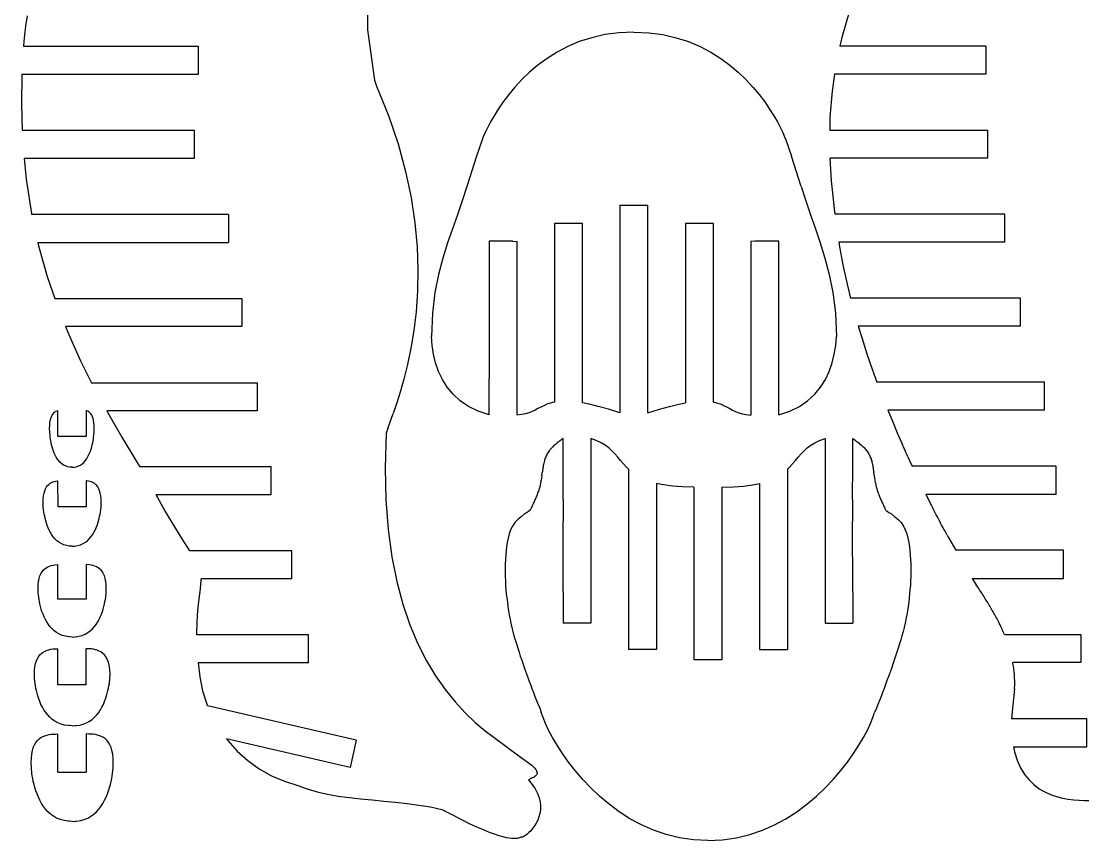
# Model space of a CAD drawing. Header units: inches. Extents: x -115 to 101, y -97 to 101.
# Drawn here: x -114.9 to -0.7, y -97.4 to -9.7 of the extents above; entities that cross this region are included whole.
import ezdxf

# ---------------------------------------------------------------- set-up
doc = ezdxf.new("R2010")
doc.units = ezdxf.units.IN
doc.header["$MEASUREMENT"] = 0

msp = doc.modelspace()

# ---------------------------------------------------------------- linework, layer by layer
for p, q in [((-77.79, -4.71), (-77.86, -10.65)), ((-26.21, -8.53), (-27.09, -11.46)), ((-114.44, -10.28), (-114.56, -11.19)), ((-114.27, -9.16), (-114.44, -10.28)), ((-114.56, -11.19), (-114.63, -11.89)), ((-77.86, -10.65), (-77.1, -16.04)), ((-52.44, -11.17), (-53.85, -11.5)), ((-50.93, -10.97), (-52.44, -11.17)), ((-49.33, -10.9), (-50.93, -10.97)), ((-49.33, -10.9), (-47.73, -10.97)), ((-47.73, -10.97), (-46.23, -11.17)), ((-46.23, -11.17), (-44.81, -11.5)), ((-114.63, -11.89), (-114.67, -12.41)), ((-114.67, -12.41), (-95.96, -12.41)), ((-95.96, -12.41), (-95.96, -15.42)), ((-56.41, -12.44), (-57.56, -13.04)), ((-55.18, -11.92), (-56.41, -12.44)), ((-53.85, -11.5), (-55.18, -11.92)), ((-44.81, -11.5), (-43.49, -11.92)), ((-43.49, -11.92), (-42.26, -12.44)), ((-42.26, -12.44), (-41.11, -13.04)), ((-27.09, -11.46), (-27.29, -12.4)), ((-25.7, -12.42), (-27.29, -12.4)), ((-11.64, -12.4), (-25.7, -12.42)), ((-11.64, -15.4), (-11.64, -12.4)), ((-57.56, -13.04), (-58.62, -13.71)), ((-41.11, -13.04), (-40.04, -13.71)), ((-59.6, -14.43), (-60.5, -15.19)), ((-58.62, -13.71), (-59.6, -14.43)), ((-40.04, -13.71), (-39.07, -14.43)), ((-39.07, -14.43), (-38.17, -15.19)), ((-114.83, -15.42), (-114.89, -18.62)), ((-95.96, -15.42), (-114.83, -15.42)), ((-61.32, -15.98), (-62.06, -16.78)), ((-60.5, -15.19), (-61.32, -15.98)), ((-38.17, -15.19), (-37.35, -15.98)), ((-37.35, -15.98), (-36.6, -16.78)), ((-27.87, -15.4), (-28.13, -17.21)), ((-11.64, -15.4), (-27.87, -15.4)), ((-77.1, -16.04), (-76.87, -16.7)), ((-76.87, -16.7), (-75.6, -19.84)), ((-62.06, -16.78), (-62.73, -17.58)), ((-36.6, -16.78), (-35.94, -17.58)), ((-62.73, -17.58), (-63.32, -18.37)), ((-35.94, -17.58), (-35.34, -18.37)), ((-28.13, -17.21), (-28.35, -19.99)), ((-114.89, -18.62), (-114.79, -21.41)), ((-63.85, -19.13), (-64.3, -19.85)), ((-63.32, -18.37), (-63.85, -19.13)), ((-35.34, -18.37), (-34.82, -19.13)), ((-34.82, -19.13), (-34.37, -19.85)), ((-75.6, -19.84), (-74.57, -22.87)), ((-64.69, -20.52), (-65.01, -21.13)), ((-64.3, -19.85), (-64.69, -20.52)), ((-34.37, -19.85), (-33.98, -20.52)), ((-33.98, -20.52), (-33.66, -21.13)), ((-28.35, -19.99), (-28.38, -21.39)), ((-114.79, -21.41), (-96.39, -21.41)), ((-96.39, -21.41), (-96.39, -24.42)), ((-65.26, -21.65), (-65.46, -22.09)), ((-65.01, -21.13), (-65.26, -21.65)), ((-33.66, -21.13), (-33.4, -21.65)), ((-33.4, -21.65), (-33.21, -22.09)), ((-28.38, -21.39), (-11.47, -21.39)), ((-11.47, -24.39), (-11.47, -21.39)), ((-65.59, -22.42), (-66.19, -24.17)), ((-65.46, -22.09), (-65.59, -22.42)), ((-33.21, -22.09), (-33.07, -22.42)), ((-33.07, -22.42), (-32.48, -24.17)), ((-74.57, -22.87), (-73.77, -25.8)), ((-114.58, -24.42), (-114.37, -26.63)), ((-96.39, -24.42), (-114.58, -24.42)), ((-66.19, -24.17), (-67.22, -27.43)), ((-31.44, -27.43), (-32.48, -24.17)), ((-28.35, -24.39), (-28.21, -26.8)), ((-11.47, -24.39), (-28.35, -24.39)), ((-73.77, -25.8), (-73.18, -28.61)), ((-114.37, -26.63), (-113.8, -30.3)), ((-28.21, -26.8), (-28.12, -27.79)), ((-67.22, -27.43), (-67.72, -28.96)), ((-31.44, -27.43), (-30.94, -28.96)), ((-28.12, -27.79), (-27.85, -30.14)), ((-73.18, -28.61), (-72.78, -31.31)), ((-67.72, -28.96), (-68.23, -30.45)), ((-50.84, -29.41), (-47.83, -29.41)), ((-50.84, -29.41), (-50.84, -51.64)), ((-47.83, -51.64), (-47.83, -29.41)), ((-30.94, -28.96), (-30.43, -30.45)), ((-113.8, -30.3), (-113.77, -30.42)), ((-92.71, -30.42), (-113.77, -30.42)), ((-92.71, -30.42), (-92.71, -33.42)), ((-68.23, -30.45), (-68.75, -31.94)), ((-30.43, -30.45), (-29.91, -31.94)), ((-27.85, -30.14), (-27.81, -30.39)), ((-9.64, -30.39), (-27.81, -30.39)), ((-9.64, -33.38), (-9.64, -30.39)), ((-72.78, -31.31), (-72.54, -33.89)), ((-68.75, -31.94), (-69.27, -33.46)), ((-57.84, -31.38), (-57.84, -50.49)), ((-54.84, -31.38), (-57.84, -31.38)), ((-54.84, -50.58), (-54.84, -31.38)), ((-43.83, -31.38), (-43.83, -50.58)), ((-40.83, -31.38), (-43.83, -31.38)), ((-40.83, -50.49), (-40.83, -31.38)), ((-29.91, -31.94), (-29.39, -33.46)), ((-113.12, -33.42), (-113.05, -33.77)), ((-113.12, -33.42), (-92.71, -33.42)), ((-113.05, -33.77), (-112.13, -37.06)), ((-72.54, -33.89), (-72.46, -36.33)), ((-69.27, -33.46), (-69.78, -35.08)), ((-64.84, -33.29), (-64.84, -47.99)), ((-62.28, -33.29), (-64.84, -33.29)), ((-62.28, -33.29), (-61.84, -33.3)), ((-61.84, -51.88), (-61.84, -33.3)), ((-36.39, -33.29), (-36.83, -33.3)), ((-36.83, -33.3), (-36.83, -51.88)), ((-33.83, -33.29), (-36.39, -33.29)), ((-33.83, -47.99), (-33.83, -33.29)), ((-29.39, -33.46), (-28.89, -35.08)), ((-27.4, -33.38), (-27.36, -33.65)), ((-9.64, -33.38), (-27.4, -33.38)), ((-27.36, -33.65), (-26.96, -35.8)), ((-69.78, -35.08), (-70.24, -36.83)), ((-28.89, -35.08), (-28.43, -36.83)), ((-72.46, -36.33), (-72.5, -38.64)), ((-26.96, -35.8), (-26.51, -37.87)), ((-112.13, -37.06), (-111.32, -39.42)), ((-70.24, -36.83), (-70.63, -38.78)), ((-28.43, -36.83), (-28.04, -38.78)), ((-72.5, -38.64), (-72.65, -40.82)), ((-70.63, -38.78), (-70.89, -40.98)), ((-28.04, -38.78), (-27.77, -40.98)), ((-26.51, -37.87), (-26.14, -39.38)), ((-111.32, -39.42), (-91.3, -39.42)), ((-91.3, -39.42), (-91.3, -42.42)), ((-7.95, -39.38), (-26.14, -39.38)), ((-7.95, -42.38), (-7.95, -39.38)), ((-72.65, -40.82), (-72.89, -42.85)), ((-70.89, -40.98), (-71, -43.49)), ((-27.77, -40.98), (-27.67, -43.49)), ((-110.17, -42.42), (-109.86, -43.18)), ((-91.3, -42.42), (-110.17, -42.42)), ((-109.86, -43.18), (-108.55, -46.07)), ((-72.89, -42.85), (-73.2, -44.73)), ((-25.33, -42.38), (-24.96, -43.6)), ((-7.95, -42.38), (-25.33, -42.38)), ((-70.92, -44.43), (-71, -43.49)), ((-70.78, -45.38), (-70.92, -44.43)), ((-27.89, -45.38), (-27.74, -44.43)), ((-27.74, -44.43), (-27.67, -43.49)), ((-24.96, -43.6), (-24.41, -45.33)), ((-73.2, -44.73), (-73.56, -46.46)), ((-70.55, -46.31), (-70.78, -45.38)), ((-28.11, -46.31), (-27.89, -45.38)), ((-24.41, -45.33), (-23.84, -46.98)), ((-108.55, -46.07), (-107.37, -48.42)), ((-73.56, -46.46), (-73.95, -48.03)), ((-70.24, -47.22), (-70.55, -46.31)), ((-28.43, -47.22), (-28.11, -46.31)), ((-69.83, -48.08), (-70.24, -47.22)), ((-28.84, -48.08), (-28.43, -47.22)), ((-23.84, -46.98), (-23.34, -48.37)), ((-107.37, -48.42), (-89.64, -48.42)), ((-89.64, -48.42), (-89.64, -51.42)), ((-73.95, -48.03), (-74.35, -49.44)), ((-69.31, -48.9), (-69.83, -48.08)), ((-68.68, -49.66), (-69.31, -48.9)), ((-64.83, -50.28), (-64.84, -47.99)), ((-33.83, -50.28), (-33.83, -47.99)), ((-29.98, -49.66), (-29.35, -48.9)), ((-29.35, -48.9), (-28.84, -48.08)), ((-5.41, -48.37), (-23.34, -48.37)), ((-5.41, -51.37), (-5.41, -48.37)), ((-74.35, -49.44), (-74.75, -50.67)), ((-67.93, -50.35), (-68.68, -49.66)), ((-30.74, -50.35), (-29.98, -49.66)), ((-111.06, -51.42), (-110.97, -51.38)), ((-110.97, -54.19), (-110.97, -51.38)), ((-107.88, -51.42), (-107.96, -51.39)), ((-107.96, -51.39), (-107.96, -54.19)), ((-74.75, -50.67), (-75.11, -51.73)), ((-67.04, -50.95), (-67.93, -50.35)), ((-66.01, -51.45), (-67.04, -50.95)), ((-64.83, -51.85), (-64.83, -50.28)), ((-59.9, -51.35), (-60.22, -51.49)), ((-59.6, -51.19), (-59.9, -51.35)), ((-59.29, -51.03), (-59.6, -51.19)), ((-58.99, -50.88), (-59.29, -51.03)), ((-58.66, -50.73), (-58.99, -50.88)), ((-58.31, -50.61), (-58.66, -50.73)), ((-57.91, -50.51), (-58.31, -50.61)), ((-57.84, -50.49), (-57.91, -50.51)), ((-54.12, -50.72), (-54.84, -50.58)), ((-53.16, -50.95), (-54.12, -50.72)), ((-52.07, -51.26), (-53.16, -50.95)), ((-50.84, -51.64), (-52.07, -51.26)), ((-47.83, -51.64), (-46.6, -51.26)), ((-46.6, -51.26), (-45.51, -50.95)), ((-45.51, -50.95), (-44.54, -50.72)), ((-44.54, -50.72), (-43.83, -50.58)), ((-40.83, -50.49), (-40.75, -50.51)), ((-40.75, -50.51), (-40.36, -50.61)), ((-40.36, -50.61), (-40.01, -50.73)), ((-40.01, -50.73), (-39.68, -50.88)), ((-39.68, -50.88), (-39.37, -51.03)), ((-39.37, -51.03), (-39.07, -51.19)), ((-39.07, -51.19), (-38.77, -51.35)), ((-38.77, -51.35), (-38.45, -51.49)), ((-33.83, -51.85), (-33.83, -50.28)), ((-32.65, -51.45), (-31.62, -50.95)), ((-31.62, -50.95), (-30.74, -50.35)), ((-5.41, -51.37), (-22.17, -51.36)), ((-22.17, -51.36), (-21.64, -52.61)), ((-111.83, -52.72), (-111.79, -52.47)), ((-111.79, -52.47), (-111.74, -52.25)), ((-111.74, -52.25), (-111.67, -52.06)), ((-111.67, -52.06), (-111.59, -51.9)), ((-111.59, -51.9), (-111.5, -51.76)), ((-111.5, -51.76), (-111.4, -51.65)), ((-111.4, -51.65), (-111.3, -51.55)), ((-111.3, -51.55), (-111.18, -51.47)), ((-111.18, -51.47), (-111.06, -51.42)), ((-107.76, -51.47), (-107.88, -51.42)), ((-107.65, -51.55), (-107.76, -51.47)), ((-107.55, -51.65), (-107.65, -51.55)), ((-107.45, -51.76), (-107.55, -51.65)), ((-107.36, -51.9), (-107.45, -51.76)), ((-107.28, -52.06), (-107.36, -51.9)), ((-107.21, -52.25), (-107.28, -52.06)), ((-107.16, -52.47), (-107.21, -52.25)), ((-107.12, -52.72), (-107.16, -52.47)), ((-105.75, -51.42), (-105.67, -51.57)), ((-89.64, -51.42), (-105.75, -51.42)), ((-105.67, -51.57), (-104.13, -54.24)), ((-75.68, -53.31), (-75.11, -51.73)), ((-64.83, -51.85), (-66.01, -51.45)), ((-61.36, -51.83), (-61.84, -51.88)), ((-60.94, -51.74), (-61.36, -51.83)), ((-60.56, -51.63), (-60.94, -51.74)), ((-60.22, -51.49), (-60.56, -51.63)), ((-38.45, -51.49), (-38.11, -51.63)), ((-38.11, -51.63), (-37.73, -51.74)), ((-37.73, -51.74), (-37.31, -51.83)), ((-37.31, -51.83), (-36.83, -51.88)), ((-33.83, -51.85), (-32.65, -51.45)), ((-111.86, -53.33), (-111.85, -53.01)), ((-111.85, -53.68), (-111.86, -53.33)), ((-111.85, -53.01), (-111.83, -52.72)), ((-107.09, -53.01), (-107.12, -52.72)), ((-107.08, -53.33), (-107.09, -53.01)), ((-107.09, -53.68), (-107.08, -53.33)), ((-75.68, -53.31), (-75.85, -53.81)), ((-21.64, -52.61), (-21.15, -53.77)), ((-111.82, -54.08), (-111.85, -53.68)), ((-111.8, -54.26), (-111.82, -54.08)), ((-111.77, -54.45), (-111.8, -54.26)), ((-111.74, -54.65), (-111.77, -54.45)), ((-111.7, -54.86), (-111.74, -54.65)), ((-107.96, -54.19), (-110.97, -54.19)), ((-107.25, -54.86), (-107.21, -54.65)), ((-107.21, -54.65), (-107.17, -54.45)), ((-107.17, -54.45), (-107.15, -54.26)), ((-107.15, -54.26), (-107.12, -54.08)), ((-107.12, -54.08), (-107.09, -53.68)), ((-104.13, -54.24), (-102.55, -56.87)), ((-75.85, -53.81), (-75.96, -57.53)), ((-57.44, -54.79), (-57.54, -54.87)), ((-57.34, -54.71), (-57.44, -54.79)), ((-57.23, -54.63), (-57.34, -54.71)), ((-57.13, -54.55), (-57.23, -54.63)), ((-57.02, -54.48), (-57.13, -54.55)), ((-56.92, -54.4), (-57.02, -54.48)), ((-56.9, -58.15), (-56.92, -54.4)), ((-53.93, -54.4), (-53.93, -74.16)), ((-53.36, -54.6), (-53.93, -54.4)), ((-52.85, -54.84), (-53.36, -54.6)), ((-29.96, -54.84), (-29.46, -54.6)), ((-29.46, -54.6), (-28.88, -54.4)), ((-28.88, -54.4), (-28.88, -74.16)), ((-25.92, -58.15), (-25.89, -54.4)), ((-25.89, -54.4), (-25.79, -54.48)), ((-25.79, -54.48), (-25.68, -54.55)), ((-25.68, -54.55), (-25.58, -54.63)), ((-25.58, -54.63), (-25.48, -54.71)), ((-25.48, -54.71), (-25.38, -54.79)), ((-25.38, -54.79), (-25.27, -54.87)), ((-21.15, -53.77), (-20.69, -54.81)), ((-20.67, -54.85), (-20.69, -54.81)), ((-111.65, -55.08), (-111.7, -54.86)), ((-111.59, -55.3), (-111.65, -55.08)), ((-111.52, -55.53), (-111.59, -55.3)), ((-111.45, -55.75), (-111.52, -55.53)), ((-111.36, -55.98), (-111.45, -55.75)), ((-107.59, -55.98), (-107.5, -55.75)), ((-107.5, -55.75), (-107.42, -55.53)), ((-107.42, -55.53), (-107.36, -55.3)), ((-107.36, -55.3), (-107.3, -55.08)), ((-107.3, -55.08), (-107.25, -54.86)), ((-58.55, -55.93), (-58.61, -56.03)), ((-58.49, -55.83), (-58.55, -55.93)), ((-58.42, -55.73), (-58.49, -55.83)), ((-58.35, -55.63), (-58.42, -55.73)), ((-58.27, -55.54), (-58.35, -55.63)), ((-58.19, -55.45), (-58.27, -55.54)), ((-58.1, -55.36), (-58.19, -55.45)), ((-58.02, -55.28), (-58.1, -55.36)), ((-57.93, -55.19), (-58.02, -55.28)), ((-57.83, -55.11), (-57.93, -55.19)), ((-57.74, -55.03), (-57.83, -55.11)), ((-57.64, -54.95), (-57.74, -55.03)), ((-57.54, -54.87), (-57.64, -54.95)), ((-52.42, -55.11), (-52.85, -54.84)), ((-52.03, -55.4), (-52.42, -55.11)), ((-51.69, -55.72), (-52.03, -55.4)), ((-51.37, -56.05), (-51.69, -55.72)), ((-31.44, -56.05), (-31.12, -55.72)), ((-31.12, -55.72), (-30.78, -55.4)), ((-30.78, -55.4), (-30.4, -55.11)), ((-30.4, -55.11), (-29.96, -54.84)), ((-25.27, -54.87), (-25.18, -54.95)), ((-25.18, -54.95), (-25.08, -55.03)), ((-25.08, -55.03), (-24.98, -55.11)), ((-24.98, -55.11), (-24.89, -55.19)), ((-24.89, -55.19), (-24.8, -55.28)), ((-24.8, -55.28), (-24.71, -55.36)), ((-24.71, -55.36), (-24.63, -55.45)), ((-24.63, -55.45), (-24.55, -55.54)), ((-24.55, -55.54), (-24.47, -55.63)), ((-24.47, -55.63), (-24.39, -55.73)), ((-24.39, -55.73), (-24.33, -55.83)), ((-24.33, -55.83), (-24.26, -55.93)), ((-24.26, -55.93), (-24.2, -56.03)), ((-20.62, -54.97), (-20.67, -54.85)), ((-20.57, -55.08), (-20.62, -54.97)), ((-20.52, -55.2), (-20.57, -55.08)), ((-20.47, -55.31), (-20.52, -55.2)), ((-20.42, -55.43), (-20.47, -55.31)), ((-20.37, -55.54), (-20.42, -55.43)), ((-20.32, -55.65), (-20.37, -55.54)), ((-20.27, -55.74), (-20.32, -55.65)), ((-20.27, -55.77), (-20.27, -55.74)), ((-20.22, -55.88), (-20.27, -55.77)), ((-20.12, -56.11), (-20.22, -55.88)), ((-111.26, -56.19), (-111.36, -55.98)), ((-111.15, -56.4), (-111.26, -56.19)), ((-111.02, -56.6), (-111.15, -56.4)), ((-110.89, -56.78), (-111.02, -56.6)), ((-110.73, -56.95), (-110.89, -56.78)), ((-110.56, -57.1), (-110.73, -56.95)), ((-110.38, -57.23), (-110.56, -57.1)), ((-108.57, -57.23), (-108.38, -57.1)), ((-108.38, -57.1), (-108.21, -56.95)), ((-108.21, -56.95), (-108.06, -56.78)), ((-108.06, -56.78), (-107.92, -56.6)), ((-107.92, -56.6), (-107.8, -56.4)), ((-107.8, -56.4), (-107.69, -56.19)), ((-107.69, -56.19), (-107.59, -55.98)), ((-102.55, -56.87), (-102.22, -57.42)), ((-58.98, -57.04), (-59.01, -57.16)), ((-58.95, -56.92), (-58.98, -57.04)), ((-58.92, -56.8), (-58.95, -56.92)), ((-58.89, -56.69), (-58.92, -56.8)), ((-58.85, -56.57), (-58.89, -56.69)), ((-58.81, -56.46), (-58.85, -56.57)), ((-58.77, -56.35), (-58.81, -56.46)), ((-58.72, -56.24), (-58.77, -56.35)), ((-58.67, -56.13), (-58.72, -56.24)), ((-58.61, -56.03), (-58.67, -56.13)), ((-51.07, -56.4), (-51.37, -56.05)), ((-50.77, -56.75), (-51.07, -56.4)), ((-50.46, -57.11), (-50.77, -56.75)), ((-50.13, -57.46), (-50.46, -57.11)), ((-32.68, -57.46), (-32.35, -57.11)), ((-32.35, -57.11), (-32.04, -56.75)), ((-32.04, -56.75), (-31.74, -56.4)), ((-31.74, -56.4), (-31.44, -56.05)), ((-24.2, -56.03), (-24.15, -56.13)), ((-24.15, -56.13), (-24.09, -56.24)), ((-24.09, -56.24), (-24.05, -56.35)), ((-24.05, -56.35), (-24, -56.46)), ((-24, -56.46), (-23.96, -56.57)), ((-23.96, -56.57), (-23.93, -56.69)), ((-23.93, -56.69), (-23.89, -56.8)), ((-23.89, -56.8), (-23.86, -56.92)), ((-23.86, -56.92), (-23.83, -57.04)), ((-23.83, -57.04), (-23.81, -57.16)), ((-20.01, -56.34), (-20.12, -56.11)), ((-20.01, -56.34), (-19.86, -56.68)), ((-19.86, -56.68), (-19.55, -57.37)), ((-110.17, -57.33), (-110.38, -57.23)), ((-109.95, -57.41), (-110.17, -57.33)), ((-109.71, -57.46), (-109.95, -57.41)), ((-109.65, -57.46), (-109.71, -57.46)), ((-109.47, -57.47), (-109.65, -57.46)), ((-109.47, -57.47), (-109.3, -57.46)), ((-109.3, -57.46), (-109.24, -57.46)), ((-109.24, -57.46), (-109, -57.41)), ((-109, -57.41), (-108.77, -57.33)), ((-108.77, -57.33), (-108.57, -57.23)), ((-88.14, -57.42), (-102.22, -57.42)), ((-88.14, -60.42), (-88.14, -57.42)), ((-75.96, -57.53), (-75.88, -60.97)), ((-59.18, -58.3), (-59.15, -58.04)), ((-59.13, -57.91), (-59.15, -58.04)), ((-59.11, -57.79), (-59.13, -57.91)), ((-59.09, -57.66), (-59.11, -57.79)), ((-59.07, -57.54), (-59.09, -57.66)), ((-59.05, -57.41), (-59.07, -57.54)), ((-59.03, -57.29), (-59.05, -57.41)), ((-59.01, -57.16), (-59.03, -57.29)), ((-56.89, -59.93), (-56.9, -58.15)), ((-49.91, -57.67), (-50.13, -57.46)), ((-49.91, -57.67), (-49.91, -76.96)), ((-32.91, -57.67), (-32.68, -57.46)), ((-32.91, -57.67), (-32.91, -76.96)), ((-25.93, -59.93), (-25.92, -58.15)), ((-23.81, -57.16), (-23.78, -57.29)), ((-23.78, -57.29), (-23.76, -57.41)), ((-23.76, -57.41), (-23.74, -57.54)), ((-23.74, -57.54), (-23.72, -57.66)), ((-23.72, -57.66), (-23.7, -57.79)), ((-23.7, -57.79), (-23.68, -57.91)), ((-23.68, -57.91), (-23.67, -58.04)), ((-23.63, -58.3), (-23.67, -58.04)), ((-4.15, -57.37), (-19.55, -57.37)), ((-4.15, -60.36), (-4.15, -57.37)), ((-112.08, -59.43), (-111.96, -59.3)), ((-111.96, -59.3), (-111.82, -59.19)), ((-111.82, -59.19), (-111.67, -59.1)), ((-111.67, -59.1), (-111.52, -59.03)), ((-111.52, -59.03), (-111.36, -58.98)), ((-111.36, -58.98), (-111.2, -58.95)), ((-111.2, -58.95), (-111.03, -58.92)), ((-111.03, -58.92), (-110.97, -58.91)), ((-110.95, -61.69), (-110.97, -58.91)), ((-107.97, -58.91), (-107.97, -61.69)), ((-107.87, -58.92), (-107.97, -58.91)), ((-107.71, -58.95), (-107.87, -58.92)), ((-107.55, -58.98), (-107.71, -58.95)), ((-107.39, -59.03), (-107.55, -58.98)), ((-107.23, -59.1), (-107.39, -59.03)), ((-107.09, -59.19), (-107.23, -59.1)), ((-106.95, -59.3), (-107.09, -59.19)), ((-106.82, -59.43), (-106.95, -59.3)), ((-59.35, -59.3), (-59.38, -59.43)), ((-59.33, -59.18), (-59.35, -59.3)), ((-59.3, -59.06), (-59.33, -59.18)), ((-59.28, -58.93), (-59.3, -59.06)), ((-59.26, -58.8), (-59.28, -58.93)), ((-59.24, -58.68), (-59.26, -58.8)), ((-59.22, -58.55), (-59.24, -58.68)), ((-59.2, -58.42), (-59.22, -58.55)), ((-59.18, -58.3), (-59.2, -58.42)), ((-46.79, -59.25), (-46.91, -59.21)), ((-46.91, -59.21), (-46.91, -76.96)), ((-46.17, -59.36), (-46.79, -59.25)), ((-45.22, -59.5), (-46.17, -59.36)), ((-37.6, -59.5), (-36.64, -59.36)), ((-36.64, -59.36), (-36.03, -59.25)), ((-36.03, -59.25), (-35.91, -59.21)), ((-35.91, -59.21), (-35.91, -76.96)), ((-23.63, -58.3), (-23.61, -58.42)), ((-23.61, -58.42), (-23.6, -58.55)), ((-23.6, -58.55), (-23.58, -58.68)), ((-23.58, -58.68), (-23.56, -58.8)), ((-23.56, -58.8), (-23.54, -58.93)), ((-23.54, -58.93), (-23.51, -59.06)), ((-23.51, -59.06), (-23.49, -59.18)), ((-23.49, -59.18), (-23.46, -59.3)), ((-23.46, -59.3), (-23.43, -59.43)), ((-112.55, -60.84), (-112.51, -60.52)), ((-112.51, -60.52), (-112.46, -60.24)), ((-112.46, -60.24), (-112.39, -59.99)), ((-112.39, -59.99), (-112.3, -59.77)), ((-112.3, -59.77), (-112.2, -59.58)), ((-112.2, -59.58), (-112.08, -59.43)), ((-106.71, -59.58), (-106.82, -59.43)), ((-106.6, -59.77), (-106.71, -59.58)), ((-106.52, -59.99), (-106.6, -59.77)), ((-106.45, -60.24), (-106.52, -59.99)), ((-106.39, -60.52), (-106.45, -60.24)), ((-106.36, -60.84), (-106.39, -60.52)), ((-99.52, -62.09), (-100.46, -60.42)), ((-88.14, -60.42), (-100.46, -60.42)), ((-59.73, -60.49), (-59.77, -60.61)), ((-59.68, -60.38), (-59.73, -60.49)), ((-59.64, -60.26), (-59.68, -60.38)), ((-59.6, -60.15), (-59.64, -60.26)), ((-59.56, -60.03), (-59.6, -60.15)), ((-59.52, -59.91), (-59.56, -60.03)), ((-59.48, -59.79), (-59.52, -59.91)), ((-59.45, -59.67), (-59.48, -59.79)), ((-59.41, -59.55), (-59.45, -59.67)), ((-59.38, -59.43), (-59.41, -59.55)), ((-56.89, -60.92), (-56.89, -59.93)), ((-44.14, -59.58), (-45.22, -59.5)), ((-42.91, -59.61), (-44.14, -59.58)), ((-42.91, -59.61), (-42.91, -78.08)), ((-39.91, -59.61), (-38.68, -59.58)), ((-39.91, -59.61), (-39.91, -78.08)), ((-38.68, -59.58), (-37.6, -59.5)), ((-25.93, -60.92), (-25.93, -59.93)), ((-23.43, -59.43), (-23.4, -59.55)), ((-23.4, -59.55), (-23.37, -59.67)), ((-23.37, -59.67), (-23.33, -59.79)), ((-23.33, -59.79), (-23.3, -59.91)), ((-23.3, -59.91), (-23.26, -60.03)), ((-23.26, -60.03), (-23.22, -60.15)), ((-23.22, -60.15), (-23.18, -60.26)), ((-23.18, -60.26), (-23.13, -60.38)), ((-23.13, -60.38), (-23.09, -60.49)), ((-23.09, -60.49), (-23.04, -60.61)), ((-18.11, -60.36), (-4.15, -60.36)), ((-18.11, -60.36), (-17.78, -61.03)), ((-112.56, -61.21), (-112.55, -60.84)), ((-112.54, -61.61), (-112.56, -61.21)), ((-112.51, -62.06), (-112.54, -61.61)), ((-106.4, -62.06), (-106.36, -61.61)), ((-106.35, -61.21), (-106.36, -60.84)), ((-106.36, -61.61), (-106.35, -61.21)), ((-75.88, -60.97), (-75.64, -64.13)), ((-60.22, -61.63), (-60.28, -61.74)), ((-60.17, -61.52), (-60.22, -61.63)), ((-60.12, -61.4), (-60.17, -61.52)), ((-60.07, -61.29), (-60.12, -61.4)), ((-60.02, -61.18), (-60.07, -61.29)), ((-59.97, -61.07), (-60.02, -61.18)), ((-59.92, -60.95), (-59.97, -61.07)), ((-59.87, -60.84), (-59.92, -60.95)), ((-59.82, -60.72), (-59.87, -60.84)), ((-59.77, -60.61), (-59.82, -60.72)), ((-56.89, -60.92), (-56.89, -61.51)), ((-56.89, -61.51), (-56.89, -63.29)), ((-25.93, -60.92), (-25.93, -61.51)), ((-25.93, -61.51), (-25.93, -63.29)), ((-23.04, -60.61), (-23, -60.72)), ((-23, -60.72), (-22.95, -60.84)), ((-22.95, -60.84), (-22.9, -60.95)), ((-22.9, -60.95), (-22.85, -61.07)), ((-22.85, -61.07), (-22.8, -61.18)), ((-22.8, -61.18), (-22.75, -61.29)), ((-22.75, -61.29), (-22.69, -61.4)), ((-22.69, -61.4), (-22.64, -61.52)), ((-22.64, -61.52), (-22.59, -61.63)), ((-22.59, -61.63), (-22.54, -61.74)), ((-17.78, -61.03), (-17.49, -61.58)), ((-17.49, -61.58), (-17.32, -61.91)), ((-112.47, -62.26), (-112.51, -62.06)), ((-112.44, -62.48), (-112.47, -62.26)), ((-112.39, -62.71), (-112.44, -62.48)), ((-112.34, -62.95), (-112.39, -62.71)), ((-107.97, -61.69), (-110.95, -61.69)), ((-106.57, -62.95), (-106.51, -62.71)), ((-106.51, -62.71), (-106.47, -62.48)), ((-106.47, -62.48), (-106.43, -62.26)), ((-106.43, -62.26), (-106.4, -62.06)), ((-97.69, -65.13), (-99.52, -62.09)), ((-61.41, -62.76), (-61.76, -63.06)), ((-61.04, -62.47), (-61.41, -62.76)), ((-60.83, -62.36), (-61.04, -62.47)), ((-60.63, -62.22), (-60.83, -62.36)), ((-60.44, -62.08), (-60.63, -62.22)), ((-60.33, -61.85), (-60.44, -62.08)), ((-60.28, -61.74), (-60.33, -61.85)), ((-22.54, -61.74), (-22.48, -61.85)), ((-22.38, -62.08), (-22.48, -61.85)), ((-22.38, -62.08), (-22.19, -62.22)), ((-22.19, -62.22), (-21.98, -62.36)), ((-21.98, -62.36), (-21.78, -62.47)), ((-21.78, -62.47), (-21.41, -62.76)), ((-21.41, -62.76), (-21.06, -63.06)), ((-17.21, -62.13), (-17.32, -61.91)), ((-17.09, -62.34), (-17.21, -62.13)), ((-16.98, -62.56), (-17.09, -62.34)), ((-16.86, -62.78), (-16.98, -62.56)), ((-16.75, -63), (-16.86, -62.78)), ((-112.28, -63.2), (-112.34, -62.95)), ((-112.2, -63.45), (-112.28, -63.2)), ((-112.11, -63.71), (-112.2, -63.45)), ((-112.02, -63.96), (-112.11, -63.71)), ((-106.89, -63.96), (-106.79, -63.71)), ((-106.79, -63.71), (-106.71, -63.45)), ((-106.71, -63.45), (-106.63, -63.2)), ((-106.63, -63.2), (-106.57, -62.95)), ((-62.33, -63.76), (-62.53, -64.17)), ((-62.07, -63.39), (-62.33, -63.76)), ((-61.76, -63.06), (-62.07, -63.39)), ((-56.91, -70.8), (-56.89, -63.29)), ((-25.9, -70.8), (-25.93, -63.29)), ((-21.06, -63.06), (-20.75, -63.39)), ((-20.75, -63.39), (-20.49, -63.76)), ((-20.49, -63.76), (-20.29, -64.17)), ((-16.63, -63.22), (-16.75, -63)), ((-16.51, -63.44), (-16.63, -63.22)), ((-16.4, -63.66), (-16.51, -63.44)), ((-16.28, -63.87), (-16.4, -63.66)), ((-16.16, -64.09), (-16.28, -63.87)), ((-111.9, -64.22), (-112.02, -63.96)), ((-111.77, -64.46), (-111.9, -64.22)), ((-111.63, -64.7), (-111.77, -64.46)), ((-111.47, -64.93), (-111.63, -64.7)), ((-111.29, -65.13), (-111.47, -64.93)), ((-107.62, -65.13), (-107.44, -64.93)), ((-107.44, -64.93), (-107.28, -64.7)), ((-107.28, -64.7), (-107.13, -64.46)), ((-107.13, -64.46), (-107, -64.22)), ((-107, -64.22), (-106.89, -63.96)), ((-75.64, -64.13), (-75.25, -67.04)), ((-62.8, -65.06), (-62.89, -65.52)), ((-62.68, -64.61), (-62.8, -65.06)), ((-62.53, -64.17), (-62.68, -64.61)), ((-20.29, -64.17), (-20.13, -64.61)), ((-20.13, -64.61), (-20.02, -65.06)), ((-20.02, -65.06), (-19.92, -65.52)), ((-16.04, -64.31), (-16.16, -64.09)), ((-15.92, -64.52), (-16.04, -64.31)), ((-15.8, -64.74), (-15.92, -64.52)), ((-15.8, -64.74), (-15.62, -65.06)), ((-15.62, -65.06), (-15.38, -65.5)), ((-111.09, -65.33), (-111.29, -65.13)), ((-110.87, -65.49), (-111.09, -65.33)), ((-110.63, -65.64), (-110.87, -65.49)), ((-110.36, -65.76), (-110.63, -65.64)), ((-110.07, -65.85), (-110.36, -65.76)), ((-109.76, -65.9), (-110.07, -65.85)), ((-109.68, -65.9), (-109.76, -65.9)), ((-109.45, -65.92), (-109.68, -65.9)), ((-109.45, -65.92), (-109.22, -65.9)), ((-109.22, -65.9), (-109.15, -65.9)), ((-109.15, -65.9), (-108.83, -65.85)), ((-108.83, -65.85), (-108.55, -65.76)), ((-108.55, -65.76), (-108.28, -65.64)), ((-108.28, -65.64), (-108.04, -65.49)), ((-108.04, -65.49), (-107.82, -65.33)), ((-107.82, -65.33), (-107.62, -65.13)), ((-96.85, -66.42), (-97.69, -65.13)), ((-62.96, -65.97), (-63.01, -66.42)), ((-62.89, -65.52), (-62.96, -65.97)), ((-19.92, -65.52), (-19.85, -65.97)), ((-19.85, -65.97), (-19.8, -66.42)), ((-15.38, -65.5), (-14.89, -66.36)), ((-95.65, -66.42), (-96.85, -66.42)), ((-85.93, -66.42), (-95.65, -66.42)), ((-85.93, -69.42), (-85.93, -66.42)), ((-75.25, -67.04), (-74.72, -69.71)), ((-63.08, -67.33), (-63.1, -67.79)), ((-63.05, -66.88), (-63.08, -67.33)), ((-63.01, -66.42), (-63.05, -66.88)), ((-19.8, -66.42), (-19.76, -66.88)), ((-19.76, -66.88), (-19.73, -67.33)), ((-19.73, -67.33), (-19.71, -67.79)), ((-3.37, -66.36), (-14.89, -66.36)), ((-3.37, -69.36), (-3.37, -66.36)), ((-112.67, -68.65), (-112.54, -68.48)), ((-112.54, -68.48), (-112.39, -68.33)), ((-112.39, -68.33), (-112.23, -68.22)), ((-112.23, -68.22), (-112.05, -68.12)), ((-112.05, -68.12), (-111.87, -68.05)), ((-111.87, -68.05), (-111.69, -67.99)), ((-111.69, -67.99), (-111.5, -67.95)), ((-111.5, -67.95), (-111.3, -67.92)), ((-111.3, -67.92), (-110.97, -67.89)), ((-110.97, -71.58), (-110.97, -67.89)), ((-107.96, -67.89), (-107.96, -71.58)), ((-107.59, -67.92), (-107.96, -67.89)), ((-107.4, -67.95), (-107.59, -67.92)), ((-107.21, -67.99), (-107.4, -67.95)), ((-107.02, -68.05), (-107.21, -67.99)), ((-106.84, -68.12), (-107.02, -68.05)), ((-106.67, -68.22), (-106.84, -68.12)), ((-106.51, -68.33), (-106.67, -68.22)), ((-106.36, -68.48), (-106.51, -68.33)), ((-106.22, -68.65), (-106.36, -68.48)), ((-63.1, -67.79), (-63.11, -68.25)), ((-63.11, -68.25), (-63.11, -68.71)), ((-19.71, -67.79), (-19.7, -68.25)), ((-19.7, -68.25), (-19.7, -68.71)), ((-113.04, -69.69), (-112.98, -69.37)), ((-112.98, -69.37), (-112.9, -69.1)), ((-112.9, -69.1), (-112.79, -68.86)), ((-112.79, -68.86), (-112.67, -68.65)), ((-106.1, -68.86), (-106.22, -68.65)), ((-106, -69.1), (-106.1, -68.86)), ((-105.91, -69.37), (-106, -69.1)), ((-105.85, -69.69), (-105.91, -69.37)), ((-95.71, -70.48), (-95.64, -69.55)), ((-95.64, -69.55), (-95.65, -69.42)), ((-85.93, -69.42), (-95.65, -69.42)), ((-63.11, -68.71), (-63.1, -69.16)), ((-63.1, -69.16), (-63.09, -69.62)), ((-63.09, -69.62), (-63.06, -70.08)), ((-19.73, -69.62), (-19.75, -70.08)), ((-19.71, -69.16), (-19.73, -69.62)), ((-19.7, -68.71), (-19.71, -69.16)), ((-13.15, -69.36), (-3.37, -69.36)), ((-13.15, -69.36), (-12.7, -70.04)), ((-113.09, -70.44), (-113.08, -70.04)), ((-113.08, -70.89), (-113.09, -70.44)), ((-113.08, -70.04), (-113.04, -69.69)), ((-105.81, -70.04), (-105.85, -69.69)), ((-105.82, -70.89), (-105.8, -70.44)), ((-105.8, -70.44), (-105.81, -70.04)), ((-95.87, -71.54), (-95.71, -70.48)), ((-74.72, -69.71), (-74.07, -72.14)), ((-63.06, -70.08), (-63.03, -70.54)), ((-63.03, -70.54), (-62.99, -71)), ((-56.91, -70.8), (-56.92, -74.16)), ((-25.9, -70.8), (-25.89, -74.16)), ((-19.79, -70.54), (-19.83, -71)), ((-19.75, -70.08), (-19.79, -70.54)), ((-12.52, -70.31), (-12.7, -70.04)), ((-12.43, -70.44), (-12.52, -70.31)), ((-12.34, -70.58), (-12.43, -70.44)), ((-12.25, -70.72), (-12.34, -70.58)), ((-12.16, -70.85), (-12.25, -70.72)), ((-113.03, -71.39), (-113.08, -70.89)), ((-113, -71.61), (-113.03, -71.39)), ((-112.95, -71.84), (-113, -71.61)), ((-112.9, -72.1), (-112.95, -71.84)), ((-107.96, -71.58), (-110.97, -71.58)), ((-105.99, -72.1), (-105.94, -71.84)), ((-105.94, -71.84), (-105.9, -71.61)), ((-105.9, -71.61), (-105.86, -71.39)), ((-105.86, -71.39), (-105.82, -70.89)), ((-96, -72.78), (-95.87, -71.54)), ((-62.99, -71), (-62.94, -71.46)), ((-62.94, -71.46), (-62.88, -71.91)), ((-62.88, -71.91), (-62.82, -72.37)), ((-19.93, -71.91), (-20, -72.37)), ((-19.88, -71.46), (-19.93, -71.91)), ((-19.83, -71), (-19.88, -71.46)), ((-12.08, -70.99), (-12.16, -70.85)), ((-11.99, -71.13), (-12.08, -70.99)), ((-11.9, -71.26), (-11.99, -71.13)), ((-11.81, -71.4), (-11.9, -71.26)), ((-11.73, -71.54), (-11.81, -71.4)), ((-11.64, -71.68), (-11.73, -71.54)), ((-11.56, -71.81), (-11.64, -71.68)), ((-11.47, -71.95), (-11.56, -71.81)), ((-11.39, -72.09), (-11.47, -71.95)), ((-112.84, -72.36), (-112.9, -72.1)), ((-112.76, -72.64), (-112.84, -72.36)), ((-112.68, -72.92), (-112.76, -72.64)), ((-112.57, -73.2), (-112.68, -72.92)), ((-106.32, -73.2), (-106.22, -72.92)), ((-106.22, -72.92), (-106.13, -72.64)), ((-106.13, -72.64), (-106.06, -72.36)), ((-106.06, -72.36), (-105.99, -72.1)), ((-96.07, -74.06), (-96, -72.78)), ((-74.07, -72.14), (-73.31, -74.35)), ((-62.82, -72.37), (-62.75, -72.82)), ((-62.75, -72.82), (-62.67, -73.27)), ((-20.07, -72.82), (-20.14, -73.27)), ((-20, -72.37), (-20.07, -72.82)), ((-11.3, -72.23), (-11.39, -72.09)), ((-11.22, -72.37), (-11.3, -72.23)), ((-11.14, -72.51), (-11.22, -72.37)), ((-11.06, -72.65), (-11.14, -72.51)), ((-10.98, -72.79), (-11.06, -72.65)), ((-10.9, -72.93), (-10.98, -72.79)), ((-10.82, -73.07), (-10.9, -72.93)), ((-10.74, -73.21), (-10.82, -73.07)), ((-112.46, -73.48), (-112.57, -73.2)), ((-112.32, -73.76), (-112.46, -73.48)), ((-112.17, -74.03), (-112.32, -73.76)), ((-112, -74.3), (-112.17, -74.03)), ((-106.89, -74.3), (-106.72, -74.03)), ((-106.72, -74.03), (-106.57, -73.76)), ((-106.57, -73.76), (-106.44, -73.48)), ((-106.44, -73.48), (-106.32, -73.2)), ((-96.12, -75.26), (-96.07, -74.06)), ((-62.67, -73.27), (-62.58, -73.72)), ((-62.58, -73.72), (-62.49, -74.17)), ((-62.49, -74.17), (-62.39, -74.62)), ((-53.93, -74.16), (-56.92, -74.16)), ((-28.88, -74.16), (-25.89, -74.16)), ((-20.32, -74.17), (-20.42, -74.62)), ((-20.23, -73.72), (-20.32, -74.17)), ((-20.14, -73.27), (-20.23, -73.72)), ((-10.66, -73.35), (-10.74, -73.21)), ((-10.59, -73.49), (-10.66, -73.35)), ((-10.51, -73.63), (-10.59, -73.49)), ((-10.44, -73.78), (-10.51, -73.63)), ((-10.36, -73.92), (-10.44, -73.78)), ((-10.29, -74.06), (-10.36, -73.92)), ((-10.22, -74.21), (-10.29, -74.06)), ((-10.15, -74.35), (-10.22, -74.21)), ((-111.81, -74.54), (-112, -74.3)), ((-111.6, -74.77), (-111.81, -74.54)), ((-111.37, -74.98), (-111.6, -74.77)), ((-111.11, -75.17), (-111.37, -74.98)), ((-110.82, -75.33), (-111.11, -75.17)), ((-110.51, -75.46), (-110.82, -75.33)), ((-108.38, -75.46), (-108.07, -75.33)), ((-108.07, -75.33), (-107.79, -75.17)), ((-107.79, -75.17), (-107.53, -74.98)), ((-107.53, -74.98), (-107.29, -74.77)), ((-107.29, -74.77), (-107.08, -74.54)), ((-107.08, -74.54), (-106.89, -74.3)), ((-96.12, -75.4), (-96.12, -75.26)), ((-73.31, -74.35), (-72.46, -76.36)), ((-62.39, -74.62), (-62.28, -75.06)), ((-62.28, -75.06), (-62.17, -75.5)), ((-20.53, -75.06), (-20.65, -75.5)), ((-20.42, -74.62), (-20.53, -75.06)), ((-10.08, -74.5), (-10.15, -74.35)), ((-10.01, -74.64), (-10.08, -74.5)), ((-9.94, -74.79), (-10.01, -74.64)), ((-9.88, -74.93), (-9.94, -74.79)), ((-9.81, -75.08), (-9.88, -74.93)), ((-9.75, -75.23), (-9.81, -75.08)), ((-9.69, -75.38), (-9.75, -75.23)), ((-9.69, -75.38), (-1.49, -75.36)), ((-1.49, -75.36), (-1.49, -78.35)), ((-110.18, -75.56), (-110.51, -75.46)), ((-109.81, -75.62), (-110.18, -75.56)), ((-109.72, -75.62), (-109.81, -75.62)), ((-109.45, -75.64), (-109.72, -75.62)), ((-109.45, -75.64), (-109.18, -75.62)), ((-109.18, -75.62), (-109.09, -75.62)), ((-109.09, -75.62), (-108.72, -75.56)), ((-108.72, -75.56), (-108.38, -75.46)), ((-84.16, -75.4), (-96.12, -75.4)), ((-84.16, -78.4), (-84.16, -75.4)), ((-72.46, -76.36), (-71.54, -78.17)), ((-62.17, -75.5), (-62.04, -75.94)), ((-62.04, -75.94), (-61.91, -76.38)), ((-61.91, -76.38), (-61.77, -76.82)), ((-20.9, -76.38), (-21.04, -76.82)), ((-20.77, -75.94), (-20.9, -76.38)), ((-20.65, -75.5), (-20.77, -75.94)), ((-113.03, -77.7), (-112.88, -77.52)), ((-112.88, -77.52), (-112.71, -77.36)), ((-112.71, -77.36), (-112.53, -77.24)), ((-112.53, -77.24), (-112.34, -77.14)), ((-112.34, -77.14), (-112.14, -77.06)), ((-112.14, -77.06), (-111.93, -77)), ((-111.93, -77), (-111.72, -76.95)), ((-111.72, -76.95), (-111.51, -76.92)), ((-111.51, -76.92), (-111.29, -76.91)), ((-111.29, -76.91), (-110.97, -76.89)), ((-110.97, -80.76), (-110.97, -76.89)), ((-107.6, -76.91), (-107.98, -76.89)), ((-107.98, -76.89), (-107.98, -80.76)), ((-107.39, -76.92), (-107.6, -76.91)), ((-107.17, -76.95), (-107.39, -76.92)), ((-106.96, -77), (-107.17, -76.95)), ((-106.76, -77.06), (-106.96, -77)), ((-106.56, -77.14), (-106.76, -77.06)), ((-106.37, -77.24), (-106.56, -77.14)), ((-106.19, -77.36), (-106.37, -77.24)), ((-106.02, -77.52), (-106.19, -77.36)), ((-105.87, -77.7), (-106.02, -77.52)), ((-61.77, -76.82), (-61.63, -77.26)), ((-61.63, -77.26), (-61.49, -77.69)), ((-46.91, -76.96), (-49.91, -76.96)), ((-35.91, -76.96), (-32.91, -76.96)), ((-21.18, -77.26), (-21.33, -77.69)), ((-21.04, -76.82), (-21.18, -77.26)), ((-113.48, -79.18), (-113.43, -78.8)), ((-113.43, -78.8), (-113.37, -78.47)), ((-113.37, -78.47), (-113.27, -78.18)), ((-113.27, -78.18), (-113.16, -77.92)), ((-113.16, -77.92), (-113.03, -77.7)), ((-105.73, -77.92), (-105.87, -77.7)), ((-105.62, -78.18), (-105.73, -77.92)), ((-105.53, -78.47), (-105.62, -78.18)), ((-105.46, -78.8), (-105.53, -78.47)), ((-105.42, -79.18), (-105.46, -78.8)), ((-95.95, -78.4), (-95.8, -79.9)), ((-84.16, -78.4), (-95.95, -78.4)), ((-71.54, -78.17), (-70.55, -79.8)), ((-61.49, -77.69), (-61.34, -78.12)), ((-61.34, -78.12), (-61.19, -78.56)), ((-61.19, -78.56), (-61.03, -78.99)), ((-39.91, -78.08), (-42.91, -78.08)), ((-21.63, -78.56), (-21.78, -78.99)), ((-21.48, -78.12), (-21.63, -78.56)), ((-21.33, -77.69), (-21.48, -78.12)), ((-8.77, -78.47), (-8.79, -78.35)), ((-1.49, -78.35), (-8.79, -78.35)), ((-8.74, -78.63), (-8.77, -78.47)), ((-8.72, -78.79), (-8.74, -78.63)), ((-8.69, -78.95), (-8.72, -78.79)), ((-113.49, -79.61), (-113.48, -79.18)), ((-113.47, -80.09), (-113.49, -79.61)), ((-105.4, -79.61), (-105.42, -79.18)), ((-105.42, -80.09), (-105.4, -79.61)), ((-95.8, -79.9), (-95.5, -81.38)), ((-70.55, -79.8), (-69.52, -81.26)), ((-61.03, -78.99), (-60.72, -79.85)), ((-60.72, -79.85), (-60.57, -80.28)), ((-22.09, -79.85), (-22.25, -80.28)), ((-21.78, -78.99), (-22.09, -79.85)), ((-8.67, -79.11), (-8.69, -78.95)), ((-8.65, -79.27), (-8.67, -79.11)), ((-8.63, -79.43), (-8.65, -79.27)), ((-8.62, -79.59), (-8.63, -79.43)), ((-8.61, -79.76), (-8.62, -79.59)), ((-8.6, -79.92), (-8.61, -79.76)), ((-8.59, -80.08), (-8.6, -79.92)), ((-113.42, -80.62), (-113.47, -80.09)), ((-113.38, -80.85), (-113.42, -80.62)), ((-113.34, -81.1), (-113.38, -80.85)), ((-107.98, -80.76), (-110.97, -80.76)), ((-105.56, -81.1), (-105.51, -80.85)), ((-105.51, -80.85), (-105.47, -80.62)), ((-105.47, -80.62), (-105.42, -80.09)), ((-60.57, -80.28), (-60.41, -80.71)), ((-60.41, -80.71), (-60.25, -81.14)), ((-22.4, -80.71), (-22.56, -81.14)), ((-22.25, -80.28), (-22.4, -80.71)), ((-8.58, -80.24), (-8.59, -80.08)), ((-8.59, -81.04), (-8.58, -80.88)), ((-8.59, -81.2), (-8.59, -81.04)), ((-8.58, -80.4), (-8.58, -80.24)), ((-8.58, -80.56), (-8.58, -80.4)), ((-8.58, -80.72), (-8.58, -80.56)), ((-8.58, -80.88), (-8.58, -80.72)), ((-113.28, -81.37), (-113.34, -81.1)), ((-113.21, -81.65), (-113.28, -81.37)), ((-113.12, -81.95), (-113.21, -81.65)), ((-113.03, -82.25), (-113.12, -81.95)), ((-105.87, -82.25), (-105.77, -81.95)), ((-105.77, -81.95), (-105.69, -81.65)), ((-105.69, -81.65), (-105.62, -81.37)), ((-105.62, -81.37), (-105.56, -81.1)), ((-95.5, -81.38), (-95.04, -82.82)), ((-69.52, -81.26), (-68.46, -82.57)), ((-60.25, -81.14), (-60.09, -81.57)), ((-60.09, -81.57), (-59.93, -82)), ((-59.93, -82), (-59.76, -82.42)), ((-22.89, -82), (-23.05, -82.42)), ((-22.72, -81.57), (-22.89, -82)), ((-22.56, -81.14), (-22.72, -81.57)), ((-8.59, -81.2), (-8.8, -82.92)), ((-112.91, -82.55), (-113.03, -82.25)), ((-112.79, -82.85), (-112.91, -82.55)), ((-112.64, -83.15), (-112.79, -82.85)), ((-112.47, -83.44), (-112.64, -83.15)), ((-106.42, -83.44), (-106.26, -83.15)), ((-106.26, -83.15), (-106.11, -82.85)), ((-106.11, -82.85), (-105.98, -82.55)), ((-105.98, -82.55), (-105.87, -82.25)), ((-95.04, -82.82), (-94.96, -83)), ((-79.04, -86.67), (-94.96, -83)), ((-68.46, -82.57), (-67.39, -83.74)), ((-59.76, -82.42), (-59.59, -82.85)), ((-59.59, -82.85), (-59.42, -83.27)), ((-59.42, -83.27), (-59.25, -83.7)), ((-23.39, -83.27), (-23.57, -83.7)), ((-23.22, -82.85), (-23.39, -83.27)), ((-23.05, -82.42), (-23.22, -82.85)), ((-8.8, -82.92), (-8.91, -84.38)), ((-112.28, -83.71), (-112.47, -83.44)), ((-112.07, -83.98), (-112.28, -83.71)), ((-111.84, -84.22), (-112.07, -83.98)), ((-111.58, -84.45), (-111.84, -84.22)), ((-111.29, -84.65), (-111.58, -84.45)), ((-107.61, -84.65), (-107.32, -84.45)), ((-107.32, -84.45), (-107.06, -84.22)), ((-107.06, -84.22), (-106.82, -83.98)), ((-106.82, -83.98), (-106.61, -83.71)), ((-106.61, -83.71), (-106.42, -83.44)), ((-67.39, -83.74), (-66.32, -84.77)), ((-59.06, -84.24), (-59.25, -83.7)), ((-58.8, -84.88), (-59.06, -84.24)), ((-24.01, -84.88), (-23.75, -84.24)), ((-23.75, -84.24), (-23.57, -83.7)), ((-0.86, -84.4), (-8.91, -84.38)), ((-0.86, -87.4), (-0.86, -84.4)), ((-110.97, -84.82), (-111.29, -84.65)), ((-110.63, -84.96), (-110.97, -84.82)), ((-110.26, -85.06), (-110.63, -84.96)), ((-109.85, -85.12), (-110.26, -85.06)), ((-109.75, -85.12), (-109.85, -85.12)), ((-109.45, -85.14), (-109.75, -85.12)), ((-109.45, -85.14), (-109.15, -85.12)), ((-109.15, -85.12), (-109.05, -85.12)), ((-109.05, -85.12), (-108.64, -85.06)), ((-108.64, -85.06), (-108.26, -84.96)), ((-108.26, -84.96), (-107.92, -84.82)), ((-107.92, -84.82), (-107.61, -84.65)), ((-66.32, -84.77), (-65.26, -85.69)), ((-58.46, -85.59), (-58.8, -84.88)), ((-58.04, -86.38), (-58.46, -85.59)), ((-24.77, -86.38), (-24.35, -85.59)), ((-24.35, -85.59), (-24.01, -84.88)), ((-113.34, -86.93), (-113.17, -86.72)), ((-113.17, -86.72), (-112.99, -86.55)), ((-112.99, -86.55), (-112.8, -86.4)), ((-112.8, -86.4), (-112.59, -86.29)), ((-112.59, -86.29), (-112.37, -86.2)), ((-112.37, -86.2), (-112.15, -86.13)), ((-112.15, -86.13), (-111.92, -86.08)), ((-111.92, -86.08), (-111.69, -86.05)), ((-111.69, -86.05), (-111.45, -86.03)), ((-111.45, -86.03), (-111.22, -86.02)), ((-111.22, -86.02), (-111, -86.01)), ((-111, -86.01), (-110.97, -86.01)), ((-110.97, -90.12), (-110.97, -86.01)), ((-107.9, -86.01), (-107.96, -86.01)), ((-107.96, -86.01), (-107.96, -90.12)), ((-107.67, -86.02), (-107.9, -86.01)), ((-107.44, -86.03), (-107.67, -86.02)), ((-107.21, -86.05), (-107.44, -86.03)), ((-106.97, -86.08), (-107.21, -86.05)), ((-106.75, -86.13), (-106.97, -86.08)), ((-106.52, -86.2), (-106.75, -86.13)), ((-106.3, -86.29), (-106.52, -86.2)), ((-106.1, -86.4), (-106.3, -86.29)), ((-105.9, -86.55), (-106.1, -86.4)), ((-105.72, -86.72), (-105.9, -86.55)), ((-105.56, -86.93), (-105.72, -86.72)), ((-92.92, -86.55), (-92.79, -86.73)), ((-79.71, -89.6), (-92.92, -86.55)), ((-92.79, -86.73), (-91.78, -87.85)), ((-79.04, -86.67), (-79.71, -89.6)), ((-65.26, -85.69), (-63.2, -87.21)), ((-57.55, -87.22), (-58.04, -86.38)), ((-25.27, -87.22), (-24.77, -86.38)), ((-113.78, -88.18), (-113.71, -87.8)), ((-113.71, -87.8), (-113.61, -87.47)), ((-113.61, -87.47), (-113.48, -87.18)), ((-113.48, -87.18), (-113.34, -86.93)), ((-105.41, -87.18), (-105.56, -86.93)), ((-105.29, -87.47), (-105.41, -87.18)), ((-105.19, -87.8), (-105.29, -87.47)), ((-105.11, -88.18), (-105.19, -87.8)), ((-91.78, -87.85), (-90.66, -88.85)), ((-63.2, -87.21), (-61.51, -88.46)), ((-56.98, -88.1), (-57.55, -87.22)), ((-25.84, -88.1), (-25.27, -87.22)), ((-8.7, -87.4), (-0.86, -87.4)), ((-8.7, -87.4), (-8.6, -87.91)), ((-8.6, -87.91), (-8.32, -88.83)), ((-113.84, -89.1), (-113.82, -88.61)), ((-113.82, -88.61), (-113.78, -88.18)), ((-105.07, -88.61), (-105.11, -88.18)), ((-105.05, -89.1), (-105.07, -88.61)), ((-90.66, -88.85), (-89.43, -89.73)), ((-61.51, -88.46), (-60.77, -88.98)), ((-60.77, -88.98), (-60.5, -89.18)), ((-56.33, -89.02), (-56.98, -88.1)), ((-55.61, -89.94), (-56.33, -89.02)), ((-27.2, -89.94), (-26.48, -89.02)), ((-26.48, -89.02), (-25.84, -88.1)), ((-8.32, -88.83), (-7.96, -89.64)), ((-113.82, -89.64), (-113.84, -89.1)), ((-113.77, -90.24), (-113.82, -89.64)), ((-110.97, -90.12), (-107.96, -90.12)), ((-105.12, -90.24), (-105.07, -89.64)), ((-105.07, -89.64), (-105.05, -89.1)), ((-89.43, -89.73), (-88.12, -90.48)), ((-60.5, -89.18), (-60.27, -89.36)), ((-60.27, -89.36), (-60.09, -89.53)), ((-60.09, -89.53), (-59.94, -89.68)), ((-59.94, -89.68), (-59.83, -89.82)), ((-59.83, -89.82), (-59.76, -89.95)), ((-59.76, -89.95), (-59.71, -90.06)), ((-59.71, -90.06), (-59.69, -90.17)), ((-59.69, -90.17), (-59.7, -90.26)), ((-54.81, -90.87), (-55.61, -89.94)), ((-28, -90.87), (-27.2, -89.94)), ((-7.96, -89.64), (-7.53, -90.34)), ((-113.72, -90.5), (-113.77, -90.24)), ((-113.67, -90.79), (-113.72, -90.5)), ((-113.61, -91.1), (-113.67, -90.79)), ((-113.53, -91.42), (-113.61, -91.1)), ((-105.36, -91.42), (-105.28, -91.1)), ((-105.28, -91.1), (-105.22, -90.79)), ((-105.22, -90.79), (-105.17, -90.5)), ((-105.17, -90.5), (-105.12, -90.24)), ((-88.12, -90.48), (-86.74, -91.08)), ((-86.74, -91.08), (-85.3, -91.53)), ((-60.52, -90.87), (-60.62, -90.92)), ((-60.62, -90.92), (-60.21, -91.42)), ((-60.42, -90.82), (-60.52, -90.87)), ((-60.32, -90.77), (-60.42, -90.82)), ((-60.21, -90.72), (-60.32, -90.77)), ((-60.11, -90.67), (-60.21, -90.72)), ((-60.01, -90.62), (-60.11, -90.67)), ((-59.92, -90.56), (-60.01, -90.62)), ((-59.84, -90.49), (-59.92, -90.56)), ((-59.78, -90.42), (-59.84, -90.49)), ((-59.73, -90.34), (-59.78, -90.42)), ((-59.7, -90.26), (-59.73, -90.34)), ((-53.95, -91.79), (-54.81, -90.87)), ((-28.87, -91.79), (-28, -90.87)), ((-7.53, -90.34), (-7.05, -90.94)), ((-7.05, -90.94), (-6.52, -91.44)), ((-113.44, -91.75), (-113.53, -91.42)), ((-113.34, -92.09), (-113.44, -91.75)), ((-113.21, -92.43), (-113.34, -92.09)), ((-113.07, -92.77), (-113.21, -92.43)), ((-105.82, -92.77), (-105.68, -92.43)), ((-105.68, -92.43), (-105.56, -92.09)), ((-105.56, -92.09), (-105.45, -91.75)), ((-105.45, -91.75), (-105.36, -91.42)), ((-85.3, -91.53), (-84.29, -91.9)), ((-84.29, -91.9), (-83.23, -92.21)), ((-83.23, -92.21), (-82.12, -92.46)), ((-82.12, -92.46), (-80.97, -92.66)), ((-60.21, -91.42), (-59.89, -91.9)), ((-59.89, -91.9), (-59.64, -92.38)), ((-59.64, -92.38), (-59.47, -92.84)), ((-53.01, -92.68), (-53.95, -91.79)), ((-29.81, -92.68), (-28.87, -91.79)), ((-6.52, -91.44), (-5.95, -91.87)), ((-5.95, -91.87), (-5.35, -92.21)), ((-5.35, -92.21), (-4.74, -92.49)), ((-4.74, -92.49), (-4.11, -92.71)), ((-112.91, -93.11), (-113.07, -92.77)), ((-112.73, -93.44), (-112.91, -93.11)), ((-112.53, -93.76), (-112.73, -93.44)), ((-106.37, -93.76), (-106.16, -93.44)), ((-106.16, -93.44), (-105.98, -93.11)), ((-105.98, -93.11), (-105.82, -92.77)), ((-80.97, -92.66), (-79.79, -92.82)), ((-79.79, -92.82), (-78.58, -92.96)), ((-78.58, -92.96), (-77.35, -93.08)), ((-77.35, -93.08), (-76.1, -93.2)), ((-76.1, -93.2), (-74.85, -93.33)), ((-74.85, -93.33), (-73.59, -93.46)), ((-73.59, -93.46), (-72.34, -93.63)), ((-72.34, -93.63), (-71.1, -93.83)), ((-59.47, -92.84), (-59.37, -93.29)), ((-59.37, -93.29), (-59.33, -93.72)), ((-51.99, -93.54), (-53.01, -92.68)), ((-50.91, -94.34), (-51.99, -93.54)), ((-31.91, -94.34), (-30.82, -93.54)), ((-30.82, -93.54), (-29.81, -92.68)), ((-4.11, -92.71), (-3.48, -92.87)), ((-3.48, -92.87), (-2.86, -92.98)), ((-2.86, -92.98), (-2.26, -93.06)), ((-2.26, -93.06), (-1.68, -93.11)), ((-1.68, -93.11), (-1.14, -93.13)), ((-1.14, -93.13), (-0.65, -93.14)), ((-112.3, -94.06), (-112.53, -93.76)), ((-112.04, -94.33), (-112.3, -94.06)), ((-111.76, -94.59), (-112.04, -94.33)), ((-111.45, -94.81), (-111.76, -94.59)), ((-107.44, -94.81), (-107.13, -94.59)), ((-107.13, -94.59), (-106.85, -94.33)), ((-106.85, -94.33), (-106.59, -94.06)), ((-106.59, -94.06), (-106.37, -93.76)), ((-71.1, -93.83), (-69.88, -94.08)), ((-69.88, -94.08), (-68.81, -94.65)), ((-68.81, -94.65), (-67.84, -95.15)), ((-59.4, -94.52), (-59.5, -94.89)), ((-59.34, -94.13), (-59.4, -94.52)), ((-59.33, -93.72), (-59.34, -94.13)), ((-49.76, -95.08), (-50.91, -94.34)), ((-33.06, -95.08), (-31.91, -94.34)), ((-111.11, -95.01), (-111.45, -94.81)), ((-110.73, -95.17), (-111.11, -95.01)), ((-110.32, -95.28), (-110.73, -95.17)), ((-109.88, -95.36), (-110.32, -95.28)), ((-109.77, -95.36), (-109.88, -95.36)), ((-109.45, -95.38), (-109.77, -95.36)), ((-109.45, -95.38), (-109.12, -95.36)), ((-109.12, -95.36), (-109.01, -95.36)), ((-109.01, -95.36), (-108.57, -95.28)), ((-108.57, -95.28), (-108.16, -95.17)), ((-108.16, -95.17), (-107.79, -95.01)), ((-107.79, -95.01), (-107.44, -94.81)), ((-67.84, -95.15), (-66.96, -95.58)), ((-66.96, -95.58), (-66.17, -95.94)), ((-66.17, -95.94), (-65.47, -96.25)), ((-59.97, -95.86), (-60.17, -96.13)), ((-59.79, -95.56), (-59.97, -95.86)), ((-59.63, -95.24), (-59.79, -95.56)), ((-59.5, -94.89), (-59.63, -95.24)), ((-48.53, -95.75), (-49.76, -95.08)), ((-47.24, -96.32), (-48.53, -95.75)), ((-35.57, -96.32), (-34.28, -95.75)), ((-34.28, -95.75), (-33.06, -95.08)), ((-65.47, -96.25), (-64.84, -96.51)), ((-64.84, -96.51), (-64.28, -96.71)), ((-64.28, -96.71), (-63.79, -96.87)), ((-63.79, -96.87), (-63.36, -96.99)), ((-63.36, -96.99), (-62.99, -97.08)), ((-62.99, -97.08), (-62.68, -97.14)), ((-61.55, -97.1), (-61.45, -97.07)), ((-61.37, -97.07), (-61.45, -97.07)), ((-61.26, -97.05), (-61.37, -97.07)), ((-61.12, -96.98), (-61.26, -97.05)), ((-60.95, -96.88), (-61.12, -96.98)), ((-60.77, -96.75), (-60.95, -96.88)), ((-60.57, -96.57), (-60.77, -96.75)), ((-60.37, -96.37), (-60.57, -96.57)), ((-60.17, -96.13), (-60.37, -96.37)), ((-45.88, -96.79), (-47.24, -96.32)), ((-44.46, -97.14), (-45.88, -96.79)), ((-38.36, -97.14), (-36.93, -96.79)), ((-36.93, -96.79), (-35.57, -96.32)), ((-62.68, -97.14), (-62.4, -97.17)), ((-62.4, -97.17), (-62.17, -97.18)), ((-62.17, -97.18), (-61.98, -97.17)), ((-61.98, -97.17), (-61.81, -97.15)), ((-61.81, -97.15), (-61.67, -97.13)), ((-61.67, -97.13), (-61.55, -97.1)), ((-42.96, -97.36), (-44.46, -97.14)), ((-41.41, -97.43), (-42.96, -97.36)), ((-41.41, -97.43), (-39.85, -97.36)), ((-39.85, -97.36), (-38.36, -97.14))]:
    msp.add_line(p, q)

doc.saveas('drawing.dxf')
